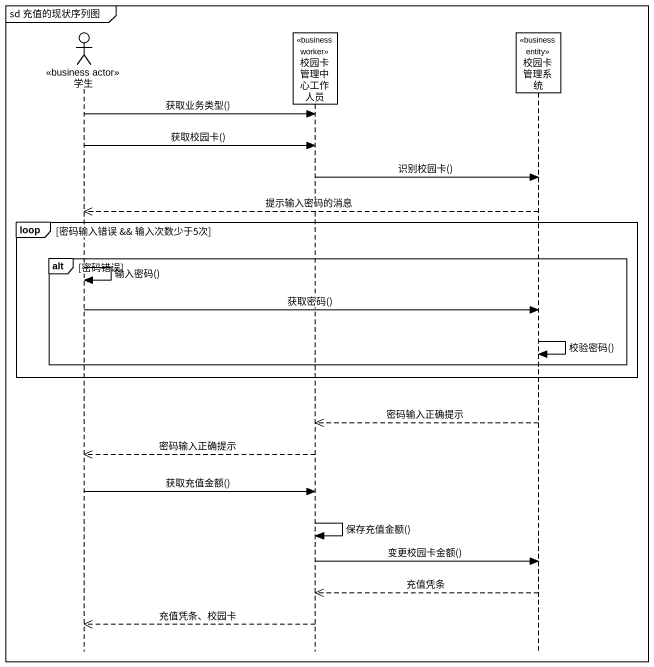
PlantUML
@startuml
mainframe sd 充值的现状序列图
hide footbox
actor 学生 <<business actor>>
participant 校园卡管理中心工作人员 <<business worker>>
participant 校园卡管理系统 <<business entity>>

学生 -> 校园卡管理中心工作人员 : 获取业务类型()
学生 -> 校园卡管理中心工作人员 : 获取校园卡()
校园卡管理中心工作人员 -> 校园卡管理系统 : 识别校园卡()
校园卡管理系统 -->> 学生 : 提示输入密码的消息
loop 密码输入错误 && 输入次数少于5次
  alt 密码错误
    学生 -> 学生 : 输入密码()
    学生 -> 校园卡管理系统 : 获取密码()
    校园卡管理系统 -> 校园卡管理系统 : 校验密码()
  end
end
校园卡管理系统 -->> 校园卡管理中心工作人员 : 密码输入正确提示
校园卡管理中心工作人员 -->> 学生 : 密码输入正确提示
学生 -> 校园卡管理中心工作人员 : 获取充值金额()
校园卡管理中心工作人员 -> 校园卡管理中心工作人员 : 保存充值金额()
校园卡管理中心工作人员 -> 校园卡管理系统 : 变更校园卡金额()
校园卡管理系统 -->> 校园卡管理中心工作人员 : 充值凭条
校园卡管理中心工作人员 -->> 学生 : 充值凭条、校园卡
@enduml
